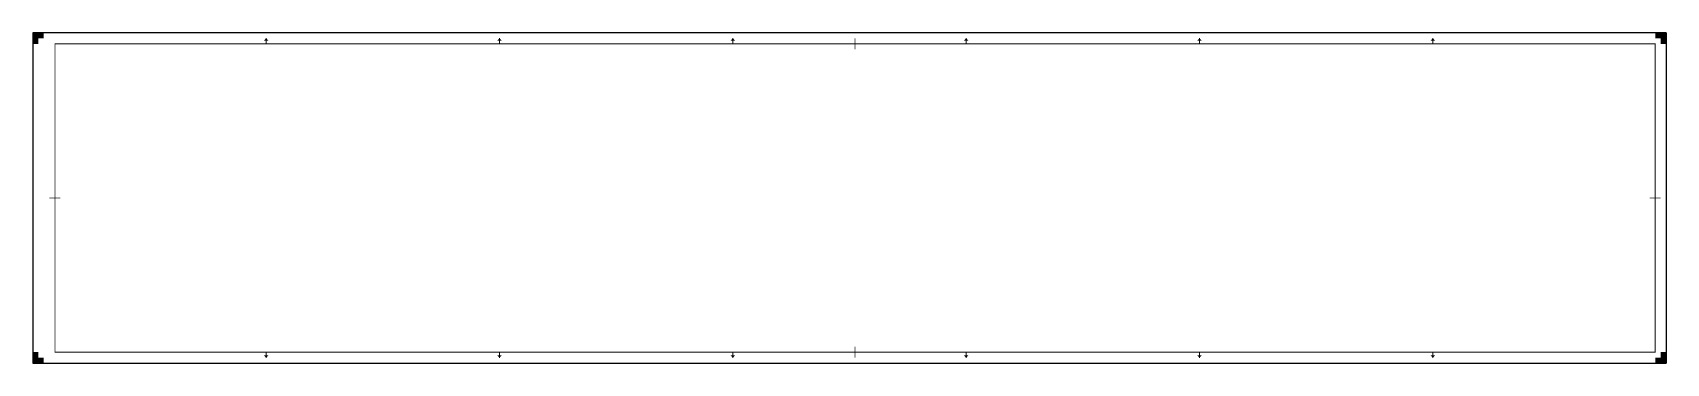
# Model space of a CAD drawing. Extents: x 0 to 1470, y 0 to 297.
import ezdxf

# ---------------------------------------------------------------- set-up
doc = ezdxf.new("R2010")
doc.units = 0
doc.header["$LTSCALE"] = 0.2
for name, color, linetype, lineweight in [('X-XX-AL-TEKENBLAD_KADER-G', 7, 'Continuous', 25), ('X-XX-AL-TEKENBLAD_KADER_AFSNIJMARKERING-G', 7, 'Continuous', 25), ('X-XX-AL-TEKENBLAD_KADER_CENTERMARKERING-G', 7, 'Continuous', 25), ('X-XX-AL-TEKENBLAD_KADER_VOUWMERK-G', 7, 'Continuous', 18)]:
    doc.layers.add(name, color=color, linetype=linetype, lineweight=lineweight)

msp = doc.modelspace()

# ---------------------------------------------------------------- hatches: boundary and pattern name
at = {"layer": 'X-XX-AL-TEKENBLAD_KADER_AFSNIJMARKERING-G'}
for points in [[(10, 297), (0, 297), (0, 287), (5, 287), (5, 292), (10, 292)], [(1470, 287), (1470, 297), (1460, 297), (1460, 292), (1465, 292), (1465, 287)], [(0, 10), (0, 0), (10, 0), (10, 5), (5, 5), (5, 10)], [(1460, 0), (1470, 0), (1470, 10), (1465, 10), (1465, 5), (1460, 5)]]:
    msp.add_hatch(color=256, dxfattribs=at).paths.add_polyline_path(points)
at = {"layer": 'X-XX-AL-TEKENBLAD_KADER_VOUWMERK-G'}
for points in [[(212, 290), (210, 292), (208, 290)], [(422, 290), (420, 292), (418, 290)], [(632, 290), (630, 292), (628, 290)], [(842, 290), (840, 292), (838, 290)], [(1052, 290), (1050, 292), (1048, 290)], [(1262, 290), (1260, 292), (1258, 290)], [(208, 7), (210, 5), (212, 7)], [(418, 7), (420, 5), (422, 7)], [(628, 7), (630, 5), (632, 7)], [(838, 7), (840, 5), (842, 7)], [(1048, 7), (1050, 5), (1052, 7)], [(1258, 7), (1260, 5), (1262, 7)]]:
    msp.add_hatch(color=256, dxfattribs=at).paths.add_polyline_path(points)

# ---------------------------------------------------------------- linework, layer by layer
at = {"layer": 'X-XX-AL-TEKENBLAD_KADER-G'}
for p, q in [((1470, 297), (0, 297)), ((0, 297), (0, 0)), ((1470, 297), (1470, 0)), ((0, 0), (1470, 0))]:
    msp.add_line(p, q, dxfattribs=at)
at = {"layer": 'X-XX-AL-TEKENBLAD_KADER-G', "const_width": 0.7, "flags": 128}
msp.add_lwpolyline([(20, 10), (1460, 10), (1460, 287), (20, 287)], close=True, dxfattribs=at)
at = {"layer": 'X-XX-AL-TEKENBLAD_KADER_CENTERMARKERING-G', "const_width": 0.7, "flags": 128}
for points in [[(740, 292), (740, 282)], [(15, 148.5), (25, 148.5)], [(1465, 148.5), (1455, 148.5)], [(740, 5), (740, 15)]]:
    msp.add_lwpolyline(points, dxfattribs=at)
at = {"layer": 'X-XX-AL-TEKENBLAD_KADER_VOUWMERK-G'}
for p, q in [((210, 287), (210, 292)), ((420, 287), (420, 292)), ((630, 287), (630, 292)), ((840, 287), (840, 292)), ((1050, 287), (1050, 292)), ((1260, 287), (1260, 292)), ((210, 5), (210, 10)), ((420, 5), (420, 10)), ((630, 5), (630, 10)), ((840, 5), (840, 10)), ((1050, 5), (1050, 10)), ((1260, 5), (1260, 10))]:
    msp.add_line(p, q, dxfattribs=at)

doc.saveas('drawing.dxf')
